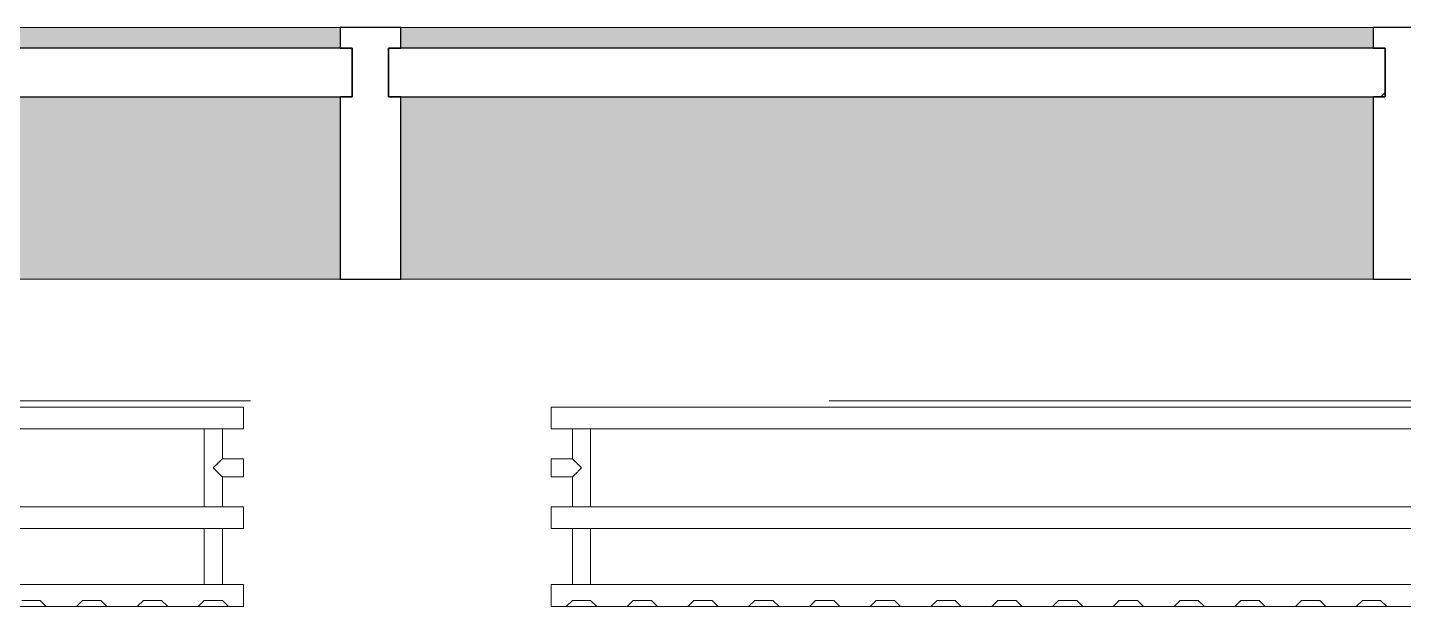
# Model space of a CAD drawing. Header units: millimetres. Extents: x -3724 to 231642, y -8553 to 29017.
# Drawn here: x 6378 to 7510, y 26831 to 27307 of the extents above; entities that cross this region are included whole.
import ezdxf

# ---------------------------------------------------------------- set-up
doc = ezdxf.new("R2010")
doc.units = ezdxf.units.MM
doc.linetypes.add('Осевая', pattern=[3175, 635, -476.25, 1587.5, -476.25])
for name, color, linetype, lineweight in [('A-GLAZ-CURT', 7, 'Continuous', 9), ('A-GLAZ-CURT-1', 7, 'Continuous', 25), ('A-GLAZ-CWMG', 7, 'Continuous', 9), ('A-GLAZ-CWMG-1', 7, 'Continuous', 25), ('Оси-2', 7, 'Осевая', 9)]:
    doc.layers.add(name, color=color, linetype=linetype, lineweight=lineweight)
doc.layers.add('M-EQPM-1', color=7, linetype='Continuous', lineweight=9, true_color=0xb2b2b2)

# ---------------------------------------------------------------- blocks, each defined once
blk = doc.blocks.new('Прямоугольный импост - Импост структурный с накладкой - 190мм-20153693-План расстановки мебели и оборудования 1 этажа в осях 1-12')
at = {"layer": 'A-GLAZ-CWMG-1'}
for p, q in [((-25, 40), (-25, 190)), ((-25, 190), (25, 190)), ((25, 190), (25, 40)), ((-15, 40), (-25, 40)), ((-15, 0), (-15, 40)), ((15, 40), (15, 0)), ((25, 40), (15, 40)), ((-25, -17), (-25, 0)), ((-25, 0), (-15, 0)), ((15, 0), (25, 0)), ((25, 0), (25, -17)), ((25, -17), (-25, -17))]:
    blk.add_line(p, q, dxfattribs=at)
blk = doc.blocks.new('Системная панель - Стекло - 40мм-V39-План расстановки мебели и оборудования 1 этажа в осях 1-12')
at = {"layer": 'A-GLAZ-CURT'}
h = blk.add_hatch(dxfattribs=at)
h.set_pattern_fill('FP_58', color=256, style=0, pattern_type=2)
h.set_pattern_definition([(45, (-7185, -27190), (-282.8427, 282.8427), [200, -600]), (45, (-7385, -27290), (-282.8427, 282.8427), [600, -200]), (45, (-6985, -27390), (-282.8427, 282.8427), [200, -600])])
h.paths.add_polyline_path([(-333.9, -40), (410, -40), (410, 0), (-410, 0), (-410, -40), (-400, -40)])
at = {"layer": 'A-GLAZ-CURT-1'}
for p, q in [((410, 0), (-410, 0)), ((-410, 0), (-410, -40)), ((410, -40), (410, 0)), ((-410, -40), (410, -40))]:
    blk.add_line(p, q, dxfattribs=at)
blk = doc.blocks.new('Прямоугольный импост - Импост структурный с накладкой - 190мм-V29-План расстановки мебели и оборудования 1 этажа в осях 1-12')
at = {"layer": 'A-GLAZ-CWMG'}
for points in [[(8001.2, 27290), (8335, 27290), (8335, 27307), (7535, 27307), (7535, 27290)], [(8001.2, 27100), (8335, 27100), (8335, 27250), (7535, 27250), (7535, 27100)]]:
    blk.add_hatch(color=256, dxfattribs=at).paths.add_polyline_path(points)
for p, q in [((8335, 27307), (7535, 27307)), ((8335, 27100), (7535, 27100))]:
    blk.add_line(p, q, dxfattribs=at)
blk = doc.blocks.new('Системная панель - Стекло - 40мм-V44-План расстановки мебели и оборудования 1 этажа в осях 1-12')
at = {"layer": 'A-GLAZ-CURT'}
h = blk.add_hatch(dxfattribs=at)
h.set_pattern_fill('FP_67', color=256, style=0, pattern_type=2)
h.set_pattern_definition([(45, (-6335, -27190), (-282.8427, 282.8427), [200, -600]), (45, (-6535, -27290), (-282.8427, 282.8427), [600, -200]), (45, (-6135, -27390), (-282.8427, 282.8427), [200, -600])])
h.paths.add_polyline_path([(-400, -40), (410, -40), (410, 0), (-410, 0), (-410, -40)])
at = {"layer": 'A-GLAZ-CURT-1'}
for p, q in [((410, 0), (-410, 0)), ((-410, 0), (-410, -40)), ((410, -40), (410, 0)), ((-410, -40), (410, -40))]:
    blk.add_line(p, q, dxfattribs=at)
blk = doc.blocks.new('radiator_prado_classic_z_tip_30_po exemplyaru - Classic Z Тип 30-500-V127-План расстановки мебели и оборудования 1 этажа в осях 1-12')
at = {"layer": 'M-EQPM-1'}
for p, q in [((1800, 228), (0, 228)), ((1087.5, 228), (1112.5, 228)), ((1112.5, 228), (1137.5, 228)), ((1137.5, 228), (1112.5, 228)), ((1112.5, 228), (1137.5, 228)), ((1112.5, 228), (1117.5, 223)), ((1112.5, 228), (1117.5, 223)), ((1132.5, 223), (1137.5, 228)), ((1137.5, 228), (1132.5, 223)), ((1137.5, 228), (1162.5, 228)), ((1162.5, 228), (1187.5, 228)), ((1187.5, 228), (1162.5, 228)), ((1162.5, 228), (1187.5, 228)), ((1162.5, 228), (1167.5, 223)), ((1162.5, 228), (1167.5, 223)), ((1182.5, 223), (1187.5, 228)), ((1187.5, 228), (1182.5, 223)), ((1187.5, 228), (1212.5, 228)), ((1212.5, 228), (1237.5, 228)), ((1237.5, 228), (1212.5, 228)), ((1212.5, 228), (1237.5, 228)), ((1212.5, 228), (1217.5, 223)), ((1212.5, 228), (1217.5, 223)), ((1232.5, 223), (1237.5, 228)), ((1237.5, 228), (1232.5, 223)), ((1237.5, 228), (1262.5, 228)), ((1262.5, 228), (1287.5, 228)), ((1287.5, 228), (1262.5, 228)), ((1262.5, 228), (1287.5, 228)), ((1262.5, 228), (1267.5, 223)), ((1262.5, 228), (1267.5, 223)), ((1282.5, 223), (1287.5, 228)), ((1287.5, 228), (1282.5, 223)), ((1287.5, 228), (1312.5, 228)), ((1312.5, 228), (1337.5, 228)), ((1337.5, 228), (1312.5, 228)), ((1312.5, 228), (1337.5, 228)), ((1312.5, 228), (1317.5, 223)), ((1312.5, 228), (1317.5, 223)), ((1332.5, 223), (1337.5, 228)), ((1337.5, 228), (1332.5, 223)), ((1337.5, 228), (1362.5, 228)), ((1362.5, 228), (1387.5, 228)), ((1387.5, 228), (1362.5, 228)), ((1362.5, 228), (1387.5, 228)), ((1362.5, 228), (1367.5, 223)), ((1362.5, 228), (1367.5, 223)), ((1382.5, 223), (1387.5, 228)), ((1387.5, 228), (1382.5, 223)), ((1387.5, 228), (1412.5, 228)), ((1412.5, 228), (1437.5, 228)), ((1437.5, 228), (1412.5, 228)), ((1412.5, 228), (1437.5, 228)), ((1412.5, 228), (1417.5, 223)), ((1412.5, 228), (1417.5, 223)), ((1432.5, 223), (1437.5, 228)), ((1437.5, 228), (1432.5, 223)), ((1437.5, 228), (1462.5, 228)), ((1462.5, 228), (1487.5, 228)), ((1487.5, 228), (1462.5, 228)), ((1462.5, 228), (1487.5, 228)), ((1462.5, 228), (1467.5, 223)), ((1462.5, 228), (1467.5, 223)), ((1482.5, 223), (1487.5, 228)), ((1487.5, 228), (1482.5, 223)), ((1487.5, 228), (1512.5, 228)), ((1512.5, 228), (1537.5, 228)), ((1537.5, 228), (1512.5, 228)), ((1512.5, 228), (1537.5, 228)), ((1512.5, 228), (1517.5, 223)), ((1512.5, 228), (1517.5, 223)), ((1532.5, 223), (1537.5, 228)), ((1537.5, 228), (1532.5, 223)), ((1537.5, 228), (1562.5, 228)), ((1562.5, 228), (1587.5, 228)), ((1587.5, 228), (1562.5, 228)), ((1562.5, 228), (1587.5, 228)), ((1562.5, 228), (1567.5, 223)), ((1562.5, 228), (1567.5, 223)), ((1582.5, 223), (1587.5, 228)), ((1587.5, 228), (1582.5, 223)), ((1587.5, 228), (1612.5, 228)), ((1612.5, 228), (1637.5, 228)), ((1637.5, 228), (1612.5, 228)), ((1612.5, 228), (1637.5, 228)), ((1612.5, 228), (1617.5, 223)), ((1612.5, 228), (1617.5, 223)), ((1632.5, 223), (1637.5, 228)), ((1637.5, 228), (1632.5, 223)), ((1637.5, 228), (1662.5, 228)), ((1662.5, 228), (1687.5, 228)), ((1687.5, 228), (1662.5, 228)), ((1662.5, 228), (1687.5, 228)), ((1662.5, 228), (1667.5, 223)), ((1662.5, 228), (1667.5, 223)), ((1682.5, 223), (1687.5, 228)), ((1687.5, 228), (1682.5, 223)), ((1687.5, 228), (1712.5, 228)), ((1712.5, 228), (1737.5, 228)), ((1737.5, 228), (1712.5, 228)), ((1712.5, 228), (1737.5, 228)), ((1712.5, 228), (1717.5, 223)), ((1712.5, 228), (1717.5, 223)), ((1732.5, 223), (1737.5, 228)), ((1737.5, 228), (1732.5, 223)), ((1737.5, 228), (1762.5, 228)), ((1762.5, 228), (1787.5, 228)), ((1787.5, 228), (1762.5, 228)), ((1762.5, 228), (1787.5, 228)), ((1762.5, 228), (1767.5, 223)), ((1762.5, 228), (1767.5, 223)), ((1782.5, 223), (1787.5, 228)), ((1787.5, 228), (1782.5, 223)), ((1787.5, 228), (1800, 228)), ((1800, 210), (1800, 228)), ((1800, 228), (1800, 210)), ((1132.5, 223), (1117.5, 223)), ((1117.5, 223), (1132.5, 223)), ((1182.5, 223), (1167.5, 223)), ((1167.5, 223), (1182.5, 223)), ((1232.5, 223), (1217.5, 223)), ((1217.5, 223), (1232.5, 223)), ((1282.5, 223), (1267.5, 223)), ((1267.5, 223), (1282.5, 223)), ((1332.5, 223), (1317.5, 223)), ((1317.5, 223), (1332.5, 223)), ((1382.5, 223), (1367.5, 223)), ((1367.5, 223), (1382.5, 223)), ((1432.5, 223), (1417.5, 223)), ((1417.5, 223), (1432.5, 223)), ((1482.5, 223), (1467.5, 223)), ((1467.5, 223), (1482.5, 223)), ((1532.5, 223), (1517.5, 223)), ((1517.5, 223), (1532.5, 223)), ((1582.5, 223), (1567.5, 223)), ((1567.5, 223), (1582.5, 223)), ((1632.5, 223), (1617.5, 223)), ((1617.5, 223), (1632.5, 223)), ((1682.5, 223), (1667.5, 223)), ((1667.5, 223), (1682.5, 223)), ((1732.5, 223), (1717.5, 223)), ((1717.5, 223), (1732.5, 223)), ((1782.5, 223), (1767.5, 223)), ((1767.5, 223), (1782.5, 223)), ((0, 210), (1800, 210)), ((1767.5, 210), (32.5, 210)), ((1767.5, 210), (1767.5, 164)), ((1767.5, 210), (1767.5, 164)), ((1782.5, 210), (1767.5, 210)), ((1767.5, 210), (1782.5, 210)), ((1768.5, 210), (1767.5, 210)), ((1767.5, 210), (1782.5, 210)), ((1775, 210), (1768.5, 210)), ((1781.5, 210), (1768.5, 210)), ((1776.9, 210), (1775, 210)), ((1778.7, 210), (1776.9, 210)), ((1780.3, 210), (1778.7, 210)), ((1781.5, 210), (1780.3, 210)), ((1782.5, 210), (1781.5, 210)), ((1782.5, 164), (1782.5, 210)), ((1782.5, 164), (1782.5, 210)), ((1800, 210), (1782.5, 210)), ((1800, 164), (0, 164)), ((32.5, 164), (1767.5, 164)), ((1782.5, 164), (1767.5, 164)), ((1767.5, 164), (1782.5, 164)), ((1776.9, 164), (1767.5, 164)), ((1767.5, 164), (1782.5, 164)), ((1768.5, 164), (1781.5, 164)), ((1782.5, 164), (1776.9, 164)), ((1782.5, 164), (1800, 164)), ((1800, 146), (1800, 164)), ((1800, 164), (1800, 146)), ((0, 146), (1800, 146)), ((1767.5, 146), (32.5, 146)), ((1767.5, 146), (1767.5, 82)), ((1767.5, 146), (1767.5, 82)), ((1767.5, 146), (1782.5, 146)), ((1782.5, 146), (1767.5, 146)), ((1767.5, 146), (1782.5, 146)), ((1782.5, 146), (1767.5, 146)), ((1781.5, 146), (1768.5, 146)), ((1782.5, 121.5), (1782.5, 146)), ((1782.5, 121.5), (1782.5, 146)), ((1800, 146), (1782.5, 146)), ((1800, 121.5), (1782.5, 121.5)), ((1800, 121.5), (1782.5, 121.5)), ((1800, 121.5), (1800, 106.5)), ((1800, 121.2), (1800, 121.5)), ((1800, 121.5), (1800, 121.2)), ((1800, 121.2), (1800, 121.5)), ((1800, 106.8), (1800, 121.2)), ((1800, 121.2), (1800, 106.8)), ((1800, 106.8), (1800, 121.2)), ((1782.5, 82), (1782.5, 106.5)), ((1782.5, 106.5), (1800, 106.5)), ((1782.5, 82), (1782.5, 106.5)), ((1782.5, 106.5), (1800, 106.5)), ((1800, 106.5), (1800, 106.8)), ((1800, 106.8), (1800, 106.5)), ((1800, 106.5), (1800, 106.8)), ((1800, 82), (0, 82)), ((32.5, 82), (1767.5, 82)), ((1782.5, 82), (1767.5, 82)), ((1767.5, 82), (1782.5, 82)), ((1769.7, 82), (1767.5, 82)), ((1767.5, 82), (1780.3, 82)), ((1768.5, 82), (1781.5, 82)), ((1782.5, 82), (1769.7, 82)), ((1780.3, 82), (1782.5, 82)), ((1782.5, 82), (1800, 82)), ((1800, 64), (1800, 82)), ((1800, 82), (1800, 64)), ((1800, 64), (0, 64)), ((0, 64), (1800, 64))]:
    blk.add_line(p, q, dxfattribs=at)
for points, knots in [([(1775, 114), (1775.5, 114.5), (1776.4, 115.4), (1777.6, 116.6), (1778.4, 117.4), (1778.9, 117.9), (1779.2, 118.2), (1779.5, 118.5), (1779.8, 118.8), (1780.1, 119.2), (1780.4, 119.4), (1780.7, 119.7), (1781, 120), (1781.3, 120.3), (1781.5, 120.5), (1781.7, 120.7), (1781.9, 120.9), (1782.1, 121.1), (1782.2, 121.2), (1782.3, 121.3), (1782.5, 121.5), (1782.5, 121.5), (1782.5, 121.5)], [0, 0, 0, 0, 0.142857, 0.285714, 0.357143, 0.392857, 0.428571, 0.464286, 0.5, 0.535714, 0.571429, 0.607143, 0.642857, 0.678571, 0.714286, 0.75, 0.785714, 0.821429, 0.857143, 0.892857, 0.928571, 1, 1, 1, 1]), ([(1782.5, 106.5), (1782.5, 106.5), (1782.5, 106.5), (1782.3, 106.7), (1782.2, 106.8), (1782.1, 106.9), (1781.9, 107.1), (1781.7, 107.3), (1781.5, 107.5), (1781.3, 107.7), (1781, 108), (1780.7, 108.3), (1780.4, 108.6), (1780.1, 108.8), (1779.7, 109.3), (1779.3, 109.7), (1778.9, 110.1), (1778.4, 110.6), (1777.6, 111.4), (1776.4, 112.6), (1775.5, 113.5), (1775, 114)], [0, 0, 0, 0, 0.071429, 0.107143, 0.142857, 0.178571, 0.214286, 0.25, 0.285714, 0.321429, 0.357143, 0.392857, 0.428571, 0.464286, 0.5, 0.571429, 0.607143, 0.642857, 0.714286, 0.857143, 1, 1, 1, 1]), ([(1782.2, 121.2), (1782.2, 121.2), (1782.1, 121.1), (1781.9, 120.9), (1781.7, 120.7), (1781.5, 120.5), (1781.3, 120.3), (1781, 120), (1780.7, 119.7), (1780.4, 119.4), (1780.1, 119.2), (1779.7, 118.7), (1779.3, 118.3), (1778.9, 117.9), (1778.4, 117.4), (1777.6, 116.6), (1776.9, 115.9), (1776.4, 115.4)], [0.1428571, 0.1428571, 0.1428571, 0.1428571, 0.1785714, 0.2142857, 0.25, 0.2857143, 0.3214286, 0.3571429, 0.3928571, 0.4285714, 0.4642857, 0.5, 0.5714286, 0.6071429, 0.6428571, 0.7142857, 0.8571429, 0.8571429, 0.8571429, 0.8571429]), ([(1782.2, 121.2), (1782.2, 121.2), (1782.1, 121.1), (1781.9, 120.9), (1781.7, 120.7), (1781.5, 120.5), (1781.3, 120.3), (1781, 120), (1780.7, 119.7), (1780.4, 119.4), (1780.1, 119.2), (1779.7, 118.7), (1779.3, 118.3), (1778.9, 117.9), (1778.4, 117.4), (1777.6, 116.6), (1776.9, 115.9), (1776.4, 115.4)], [0.1428571, 0.1428571, 0.1428571, 0.1428571, 0.1785714, 0.2142857, 0.25, 0.2857143, 0.3214286, 0.3571429, 0.3928571, 0.4285714, 0.4642857, 0.5, 0.5714286, 0.6071429, 0.6428571, 0.7142857, 0.8571429, 0.8571429, 0.8571429, 0.8571429]), ([(1776.4, 115.4), (1776.9, 115.9), (1777.6, 116.6), (1778.4, 117.4), (1778.9, 117.9), (1779.2, 118.2), (1779.5, 118.5), (1779.8, 118.8), (1780.1, 119.2), (1780.4, 119.4), (1780.7, 119.7), (1781, 120), (1781.3, 120.3), (1781.5, 120.5), (1781.7, 120.7), (1781.9, 120.9), (1782.1, 121.1), (1782.2, 121.2), (1782.2, 121.2)], [0.1428571, 0.1428571, 0.1428571, 0.1428571, 0.2857143, 0.3571429, 0.3928571, 0.4285714, 0.4642857, 0.5, 0.5357143, 0.5714286, 0.6071429, 0.6428571, 0.6785714, 0.7142857, 0.75, 0.7857143, 0.8214286, 0.8571429, 0.8571429, 0.8571429, 0.8571429]), ([(1782.5, 121.5), (1782.5, 121.5), (1782.5, 121.5), (1782.3, 121.3), (1782.3, 121.3), (1782.2, 121.2)], [0, 0, 0, 0, 0.0714286, 0.1071429, 0.1428571, 0.1428571, 0.1428571, 0.1428571]), ([(1782.5, 121.5), (1782.5, 121.5), (1782.5, 121.5), (1782.3, 121.3), (1782.3, 121.3), (1782.2, 121.2)], [0, 0, 0, 0, 0.0714286, 0.1071429, 0.1428571, 0.1428571, 0.1428571, 0.1428571]), ([(1782.2, 121.2), (1782.3, 121.3), (1782.3, 121.3), (1782.5, 121.5), (1782.5, 121.5), (1782.5, 121.5)], [0.8571429, 0.8571429, 0.8571429, 0.8571429, 0.8928571, 0.9285714, 1, 1, 1, 1]), ([(1777.9, 111.1), (1778.1, 110.9), (1778.4, 110.6), (1778.9, 110.1), (1779.2, 109.8), (1779.5, 109.5), (1779.8, 109.2), (1780.1, 108.8), (1780.4, 108.6), (1780.7, 108.3), (1781, 108), (1781.3, 107.7), (1781.5, 107.5), (1781.7, 107.3), (1781.9, 107.1), (1782.1, 106.9), (1782.2, 106.8), (1782.2, 106.8)], [0.2857143, 0.2857143, 0.2857143, 0.2857143, 0.3571429, 0.3928571, 0.4285714, 0.4642857, 0.5, 0.5357143, 0.5714286, 0.6071429, 0.6428571, 0.6785714, 0.7142857, 0.75, 0.7857143, 0.8214286, 0.8571429, 0.8571429, 0.8571429, 0.8571429]), ([(1777.9, 111.1), (1778.1, 110.9), (1778.4, 110.6), (1778.9, 110.1), (1779.2, 109.8), (1779.5, 109.5), (1779.8, 109.2), (1780.1, 108.8), (1780.4, 108.6), (1780.7, 108.3), (1781, 108), (1781.3, 107.7), (1781.5, 107.5), (1781.7, 107.3), (1781.9, 107.1), (1782.1, 106.9), (1782.2, 106.8), (1782.2, 106.8)], [0.2857143, 0.2857143, 0.2857143, 0.2857143, 0.3571429, 0.3928571, 0.4285714, 0.4642857, 0.5, 0.5357143, 0.5714286, 0.6071429, 0.6428571, 0.6785714, 0.7142857, 0.75, 0.7857143, 0.8214286, 0.8571429, 0.8571429, 0.8571429, 0.8571429]), ([(1782.2, 106.8), (1782.2, 106.8), (1782.1, 106.9), (1781.9, 107.1), (1781.7, 107.3), (1781.5, 107.5), (1781.3, 107.7), (1781, 108), (1780.7, 108.3), (1780.4, 108.6), (1780.1, 108.8), (1779.7, 109.3), (1779.3, 109.7), (1778.9, 110.1), (1778.4, 110.6), (1778.1, 110.9), (1777.9, 111.1)], [0.1428571, 0.1428571, 0.1428571, 0.1428571, 0.1785714, 0.2142857, 0.25, 0.2857143, 0.3214286, 0.3571429, 0.3928571, 0.4285714, 0.4642857, 0.5, 0.5714286, 0.6071429, 0.6428571, 0.7142857, 0.7142857, 0.7142857, 0.7142857]), ([(1782.2, 106.8), (1782.3, 106.7), (1782.3, 106.7), (1782.5, 106.5), (1782.5, 106.5), (1782.5, 106.5)], [0.8571429, 0.8571429, 0.8571429, 0.8571429, 0.8928571, 0.9285714, 1, 1, 1, 1]), ([(1782.2, 106.8), (1782.3, 106.7), (1782.3, 106.7), (1782.5, 106.5), (1782.5, 106.5), (1782.5, 106.5)], [0.8571429, 0.8571429, 0.8571429, 0.8571429, 0.8928571, 0.9285714, 1, 1, 1, 1]), ([(1782.5, 106.5), (1782.5, 106.5), (1782.5, 106.5), (1782.3, 106.7), (1782.3, 106.7), (1782.2, 106.8)], [0, 0, 0, 0, 0.0714286, 0.1071429, 0.1428571, 0.1428571, 0.1428571, 0.1428571])]:
    blk.add_open_spline(points, degree=3, knots=knots, dxfattribs=at)
for points in [[(1776.4, 115.4), (1776, 115), (1775.5, 114.5), (1775, 114)], [(1776.4, 115.4), (1776, 115), (1775.5, 114.5), (1775, 114)], [(1775, 114), (1775.5, 114.5), (1776, 115), (1776.4, 115.4)], [(1775, 114), (1775.5, 113.5), (1776.4, 112.6), (1777.4, 111.6), (1777.9, 111.1)], [(1775, 114), (1775.5, 113.5), (1776.4, 112.6), (1777.4, 111.6), (1777.9, 111.1)], [(1777.9, 111.1), (1777.4, 111.6), (1776.4, 112.6), (1775.5, 113.5), (1775, 114)]]:
    blk.add_open_spline(points, degree=3, dxfattribs=at)
blk = doc.blocks.new('radiator_prado_classic_z_tip_30_po exemplyaru - Classic Z Тип 30-500-V128-План расстановки мебели и оборудования 1 этажа в осях 1-12')
at = {"layer": 'M-EQPM-1'}
for p, q in [((0, 228), (0, 210)), ((1800, 228), (0, 228)), ((0, 210), (0, 228)), ((0, 228), (12.5, 228)), ((12.5, 228), (37.5, 228)), ((37.5, 228), (12.5, 228)), ((12.5, 228), (37.5, 228)), ((12.5, 228), (17.5, 223)), ((12.5, 228), (17.5, 223)), ((32.5, 223), (37.5, 228)), ((37.5, 228), (32.5, 223)), ((37.5, 228), (62.5, 228)), ((62.5, 228), (87.5, 228)), ((87.5, 228), (62.5, 228)), ((62.5, 228), (87.5, 228)), ((62.5, 228), (67.5, 223)), ((62.5, 228), (67.5, 223)), ((82.5, 223), (87.5, 228)), ((87.5, 228), (82.5, 223)), ((87.5, 228), (112.5, 228)), ((112.5, 228), (137.5, 228)), ((137.5, 228), (112.5, 228)), ((112.5, 228), (137.5, 228)), ((112.5, 228), (117.5, 223)), ((112.5, 228), (117.5, 223)), ((132.5, 223), (137.5, 228)), ((137.5, 228), (132.5, 223)), ((137.5, 228), (162.5, 228)), ((162.5, 228), (187.5, 228)), ((187.5, 228), (162.5, 228)), ((162.5, 228), (187.5, 228)), ((162.5, 228), (167.5, 223)), ((162.5, 228), (167.5, 223)), ((32.5, 223), (17.5, 223)), ((17.5, 223), (32.5, 223)), ((82.5, 223), (67.5, 223)), ((67.5, 223), (82.5, 223)), ((132.5, 223), (117.5, 223)), ((117.5, 223), (132.5, 223)), ((182.5, 223), (167.5, 223)), ((167.5, 223), (182.5, 223)), ((0, 210), (1800, 210)), ((17.5, 210), (0, 210)), ((17.5, 210), (17.5, 164)), ((17.5, 210), (17.5, 164)), ((32.5, 210), (17.5, 210)), ((17.5, 210), (32.5, 210)), ((25, 210), (17.5, 210)), ((17.5, 210), (32.5, 210)), ((31.5, 210), (18.5, 210)), ((32.5, 210), (25, 210)), ((32.5, 164), (32.5, 210)), ((32.5, 164), (32.5, 210)), ((1767.5, 210), (32.5, 210)), ((1800, 164), (0, 164)), ((0, 164), (0, 146)), ((0, 146), (0, 164)), ((0, 164), (17.5, 164)), ((19.7, 164), (17.5, 164)), ((17.5, 164), (17.8, 164)), ((32.5, 164), (17.5, 164)), ((17.5, 164), (32.5, 164)), ((17.8, 164), (18.5, 164)), ((18.5, 164), (19.7, 164)), ((18.5, 164), (31.5, 164)), ((32.5, 164), (19.7, 164)), ((19.7, 164), (21.2, 164)), ((21.2, 164), (23.1, 164)), ((23.1, 164), (25, 164)), ((25, 164), (26.9, 164)), ((26.9, 164), (28.7, 164)), ((28.7, 164), (32.5, 164)), ((32.5, 164), (1767.5, 164)), ((0, 146), (1800, 146)), ((17.5, 146), (0, 146)), ((17.5, 146), (17.5, 121.5)), ((17.5, 146), (17.5, 121.5)), ((17.5, 146), (32.5, 146)), ((32.5, 146), (17.5, 146)), ((17.5, 146), (23.1, 146)), ((32.5, 146), (17.5, 146)), ((31.5, 146), (18.5, 146)), ((23.1, 146), (32.5, 146)), ((32.5, 82), (32.5, 146)), ((32.5, 82), (32.5, 146)), ((1767.5, 146), (32.5, 146)), ((17.5, 121.5), (0, 121.5)), ((17.5, 121.5), (0, 121.5)), ((0, 121.5), (0, 121.2)), ((0, 106.5), (0, 121.5)), ((0, 121.2), (0, 106.8)), ((0, 121.2), (0, 120.5)), ((0, 120.5), (0, 121.2)), ((0, 121.2), (0, 121.2)), ((0, 120.5), (0, 119.3)), ((0, 119.3), (0, 120.5)), ((0, 119.3), (0, 117.8)), ((0, 117.8), (0, 119.3)), ((0, 117.8), (0, 115.9)), ((0, 115.9), (0, 117.8)), ((0, 115.9), (0, 114)), ((0, 114), (0, 115.9)), ((0, 114), (0, 112.1)), ((0, 112.1), (0, 114)), ((0, 112.1), (0, 110.2)), ((0, 110.2), (0, 112.1)), ((0, 110.2), (0, 108.7)), ((0, 108.7), (0, 110.2)), ((0, 108.7), (0, 106.8)), ((0, 106.8), (0, 108.7)), ((0, 106.8), (0, 106.5)), ((0, 106.8), (0, 106.8)), ((0, 106.5), (17.5, 106.5)), ((0, 106.5), (17.5, 106.5)), ((17.5, 106.5), (17.5, 82)), ((17.5, 106.5), (17.5, 82)), ((1800, 82), (0, 82)), ((0, 82), (0, 64)), ((0, 64), (0, 82)), ((0, 82), (17.5, 82)), ((17.8, 82), (17.5, 82)), ((17.5, 82), (26.9, 82)), ((21.2, 82), (17.5, 82)), ((17.5, 82), (32.5, 82)), ((32.2, 82), (17.8, 82)), ((18.5, 82), (31.5, 82)), ((23.1, 82), (21.2, 82)), ((28.7, 82), (23.1, 82)), ((26.9, 82), (28.7, 82)), ((28.7, 82), (30.3, 82)), ((30.3, 82), (28.7, 82)), ((30.3, 82), (31.5, 82)), ((32.5, 82), (30.3, 82)), ((31.5, 82), (32.2, 82)), ((32.5, 82), (32.2, 82)), ((32.2, 82), (32.5, 82)), ((32.5, 82), (1767.5, 82)), ((1800, 64), (0, 64)), ((0, 64), (1800, 64))]:
    blk.add_line(p, q, dxfattribs=at)
for points, knots in [([(17.8, 121.2), (17.7, 121.3), (17.7, 121.3), (17.5, 121.5), (17.5, 121.5), (17.5, 121.5)], [0.8571429, 0.8571429, 0.8571429, 0.8571429, 0.8928571, 0.9285714, 1, 1, 1, 1]), ([(17.5, 121.5), (17.5, 121.5), (17.5, 121.5), (17.7, 121.3), (17.7, 121.3), (17.8, 121.2)], [0, 0, 0, 0, 0.0714286, 0.1071429, 0.1428571, 0.1428571, 0.1428571, 0.1428571]), ([(17.5, 121.5), (17.5, 121.5), (17.5, 121.5), (17.7, 121.3), (17.7, 121.3), (17.8, 121.2)], [0, 0, 0, 0, 0.0714286, 0.1071429, 0.1428571, 0.1428571, 0.1428571, 0.1428571]), ([(25, 114), (24.5, 114.5), (23.6, 115.4), (22.4, 116.6), (21.6, 117.4), (21.1, 117.9), (20.8, 118.2), (20.5, 118.5), (20.2, 118.8), (19.8, 119.1), (19.6, 119.4), (19.3, 119.7), (19, 120), (18.7, 120.3), (18.5, 120.5), (18.3, 120.7), (18.1, 120.9), (17.9, 121.1), (17.8, 121.2), (17.7, 121.3), (17.5, 121.5), (17.5, 121.5), (17.5, 121.5)], [0, 0, 0, 0, 0.142857, 0.285714, 0.357143, 0.392857, 0.428571, 0.464286, 0.5, 0.535714, 0.571429, 0.607143, 0.642857, 0.678571, 0.714286, 0.75, 0.785714, 0.821429, 0.857143, 0.892857, 0.928571, 1, 1, 1, 1]), ([(17.5, 106.5), (17.5, 106.5), (17.5, 106.5), (17.7, 106.7), (17.8, 106.8), (17.9, 106.9), (18.1, 107.1), (18.3, 107.3), (18.5, 107.5), (18.7, 107.7), (19, 108), (19.3, 108.3), (19.6, 108.6), (19.8, 108.9), (20.3, 109.3), (20.7, 109.7), (21.1, 110.1), (21.6, 110.6), (22.4, 111.4), (23.6, 112.6), (24.5, 113.5), (25, 114)], [0, 0, 0, 0, 0.071429, 0.107143, 0.142857, 0.178571, 0.214286, 0.25, 0.285714, 0.321429, 0.357143, 0.392857, 0.428571, 0.464286, 0.5, 0.571429, 0.607143, 0.642857, 0.714286, 0.857143, 1, 1, 1, 1]), ([(17.8, 121.2), (17.8, 121.2), (17.9, 121.1), (18.1, 120.9), (18.3, 120.7), (18.5, 120.5), (18.7, 120.3), (19, 120), (19.3, 119.7), (19.6, 119.4), (19.8, 119.1), (20.3, 118.7), (20.7, 118.3), (21.1, 117.9), (21.6, 117.4), (22.4, 116.6), (23.1, 115.9), (23.6, 115.4)], [0.1428571, 0.1428571, 0.1428571, 0.1428571, 0.1785714, 0.2142857, 0.25, 0.2857143, 0.3214286, 0.3571429, 0.3928571, 0.4285714, 0.4642857, 0.5, 0.5714286, 0.6071429, 0.6428571, 0.7142857, 0.8571429, 0.8571429, 0.8571429, 0.8571429]), ([(19.6, 119.4), (19.7, 119.3), (19.9, 119.2), (20.3, 118.7), (20.6, 118.4), (20.8, 118.2)], [0.4285714, 0.4285714, 0.4285714, 0.4285714, 0.4642857, 0.5, 0.5714286, 0.5714286, 0.5714286, 0.5714286]), ([(22.1, 116.9), (21.9, 117.1), (21.6, 117.4), (21.1, 117.9), (20.9, 118.1), (20.8, 118.2)], [0.2857143, 0.2857143, 0.2857143, 0.2857143, 0.3571429, 0.3928571, 0.4285714, 0.4285714, 0.4285714, 0.4285714]), ([(20.8, 118.2), (20.9, 118.1), (21.1, 117.9), (21.6, 117.4), (21.9, 117.1), (22.1, 116.9)], [0.5714286, 0.5714286, 0.5714286, 0.5714286, 0.6071429, 0.6428571, 0.7142857, 0.7142857, 0.7142857, 0.7142857]), ([(17.5, 106.5), (17.5, 106.5), (17.5, 106.5), (17.7, 106.7), (17.7, 106.7), (17.8, 106.8)], [0, 0, 0, 0, 0.0714286, 0.1071429, 0.1428571, 0.1428571, 0.1428571, 0.1428571]), ([(17.8, 106.8), (17.7, 106.7), (17.7, 106.7), (17.5, 106.5), (17.5, 106.5), (17.5, 106.5)], [0.8571429, 0.8571429, 0.8571429, 0.8571429, 0.8928571, 0.9285714, 1, 1, 1, 1]), ([(17.8, 106.8), (17.7, 106.7), (17.7, 106.7), (17.5, 106.5), (17.5, 106.5), (17.5, 106.5)], [0.8571429, 0.8571429, 0.8571429, 0.8571429, 0.8928571, 0.9285714, 1, 1, 1, 1]), ([(22.1, 111.1), (21.9, 110.9), (21.6, 110.6), (21.1, 110.1), (20.8, 109.8), (20.5, 109.5), (20.2, 109.2), (19.8, 108.9), (19.6, 108.6), (19.3, 108.3), (19, 108), (18.7, 107.7), (18.5, 107.5), (18.3, 107.3), (18.1, 107.1), (17.9, 106.9), (17.8, 106.8), (17.8, 106.8)], [0.2857143, 0.2857143, 0.2857143, 0.2857143, 0.3571429, 0.3928571, 0.4285714, 0.4642857, 0.5, 0.5357143, 0.5714286, 0.6071429, 0.6428571, 0.6785714, 0.7142857, 0.75, 0.7857143, 0.8214286, 0.8571429, 0.8571429, 0.8571429, 0.8571429]), ([(17.8, 106.8), (17.8, 106.8), (17.9, 106.9), (18.1, 107.1), (18.3, 107.3), (18.5, 107.5), (18.7, 107.7), (19, 108), (19.3, 108.3), (19.6, 108.6), (19.9, 108.8), (20.3, 109.3), (20.6, 109.6), (20.8, 109.8)], [0.1428571, 0.1428571, 0.1428571, 0.1428571, 0.1785714, 0.2142857, 0.25, 0.2857143, 0.3214286, 0.3571429, 0.3928571, 0.4285714, 0.4642857, 0.5, 0.5714286, 0.5714286, 0.5714286, 0.5714286]), ([(20.8, 109.8), (20.9, 109.9), (21.1, 110.1), (21.6, 110.6), (21.9, 110.9), (22.1, 111.1)], [0.5714286, 0.5714286, 0.5714286, 0.5714286, 0.6071429, 0.6428571, 0.7142857, 0.7142857, 0.7142857, 0.7142857]), ([(22.1, 111.1), (21.9, 110.9), (21.6, 110.6), (21.1, 110.1), (20.9, 109.9), (20.8, 109.8)], [0.2857143, 0.2857143, 0.2857143, 0.2857143, 0.3571429, 0.3928571, 0.4285714, 0.4285714, 0.4285714, 0.4285714])]:
    blk.add_open_spline(points, degree=3, knots=knots, dxfattribs=at)
for points in [[(20.8, 118.2), (20.7, 118.3), (20.5, 118.5), (20.2, 118.8), (19.9, 119.2), (19.6, 119.4), (19.3, 119.7), (19, 120), (18.7, 120.3), (18.5, 120.5), (18.3, 120.7), (18.1, 120.9), (17.9, 121.1), (17.8, 121.2), (17.8, 121.2)], [(17.8, 121.2), (17.8, 121.2), (17.9, 121.1), (18.1, 120.9), (18.3, 120.7), (18.5, 120.5), (18.7, 120.3), (19, 120), (19.3, 119.7), (19.5, 119.5), (19.6, 119.4)], [(23.6, 115.4), (23.1, 115.9), (22.6, 116.4), (22.1, 116.9)], [(22.1, 116.9), (22.6, 116.4), (23.1, 115.9), (23.6, 115.4)], [(25, 114), (24.5, 113.5), (23.6, 112.6), (22.6, 111.6), (22.1, 111.1)], [(25, 114), (24.5, 114.5), (24, 115), (23.6, 115.4)], [(23.6, 115.4), (24, 115), (24.5, 114.5), (25, 114)], [(23.6, 115.4), (24, 115), (24.5, 114.5), (25, 114)], [(23.6, 112.6), (24, 113), (24.5, 113.5), (25, 114)], [(25, 114), (24.5, 113.5), (24, 113), (23.6, 112.6)], [(20.8, 109.8), (20.7, 109.7), (20.5, 109.5), (20.2, 109.2), (19.9, 108.8), (19.6, 108.6), (19.3, 108.3), (19, 108), (18.7, 107.7), (18.5, 107.5), (18.3, 107.3), (18.1, 107.1), (17.9, 106.9), (17.8, 106.8), (17.8, 106.8)], [(22.1, 111.1), (22.6, 111.6), (23.1, 112.1), (23.6, 112.6)], [(23.6, 112.6), (23.1, 112.1), (22.6, 111.6), (22.1, 111.1)]]:
    blk.add_open_spline(points, degree=3, dxfattribs=at)

msp = doc.modelspace()

# ---------------------------------------------------------------- linework, layer by layer
at = {"layer": 'Оси-2'}
msp.add_line((-423.7, 27000), (31290.5, 27000), dxfattribs=at)

# ---------------------------------------------------------------- block references
at = {"layer": 'A-GLAZ-CURT'}
for name, p in [('Системная панель - Стекло - 40мм-V44-План расстановки мебели и оборудования 1 этажа в осях 1-12', (6235, 27290)), ('Системная панель - Стекло - 40мм-V39-План расстановки мебели и оборудования 1 этажа в осях 1-12', (7085, 27290))]:
    msp.add_blockref(name, p, dxfattribs=at)
at = {"layer": 'A-GLAZ-CWMG'}
for p in [(-1700, 0), (-850, 0)]:
    msp.add_blockref('Прямоугольный импост - Импост структурный с накладкой - 190мм-V29-План расстановки мебели и оборудования 1 этажа в осях 1-12', p, dxfattribs=at)
at = {"layer": 'A-GLAZ-CWMG', "extrusion": (0, 0, -1), "rotation": 180}
for p in [(-6660, 27290), (-7510, 27290)]:
    msp.add_blockref('Прямоугольный импост - Импост структурный с накладкой - 190мм-20153693-План расстановки мебели и оборудования 1 этажа в осях 1-12', p, dxfattribs=at)
at = {"layer": 'M-EQPM-1', "rotation": 180}
for name, p in [('radiator_prado_classic_z_tip_30_po exemplyaru - Classic Z Тип 30-500-V128-План расстановки мебели и оборудования 1 этажа в осях 1-12', (6555.7, 27058.8)), ('radiator_prado_classic_z_tip_30_po exemplyaru - Classic Z Тип 30-500-V127-План расстановки мебели и оборудования 1 этажа в осях 1-12', (8608.7, 27058.8))]:
    msp.add_blockref(name, p, dxfattribs=at)

doc.saveas('drawing.dxf')
